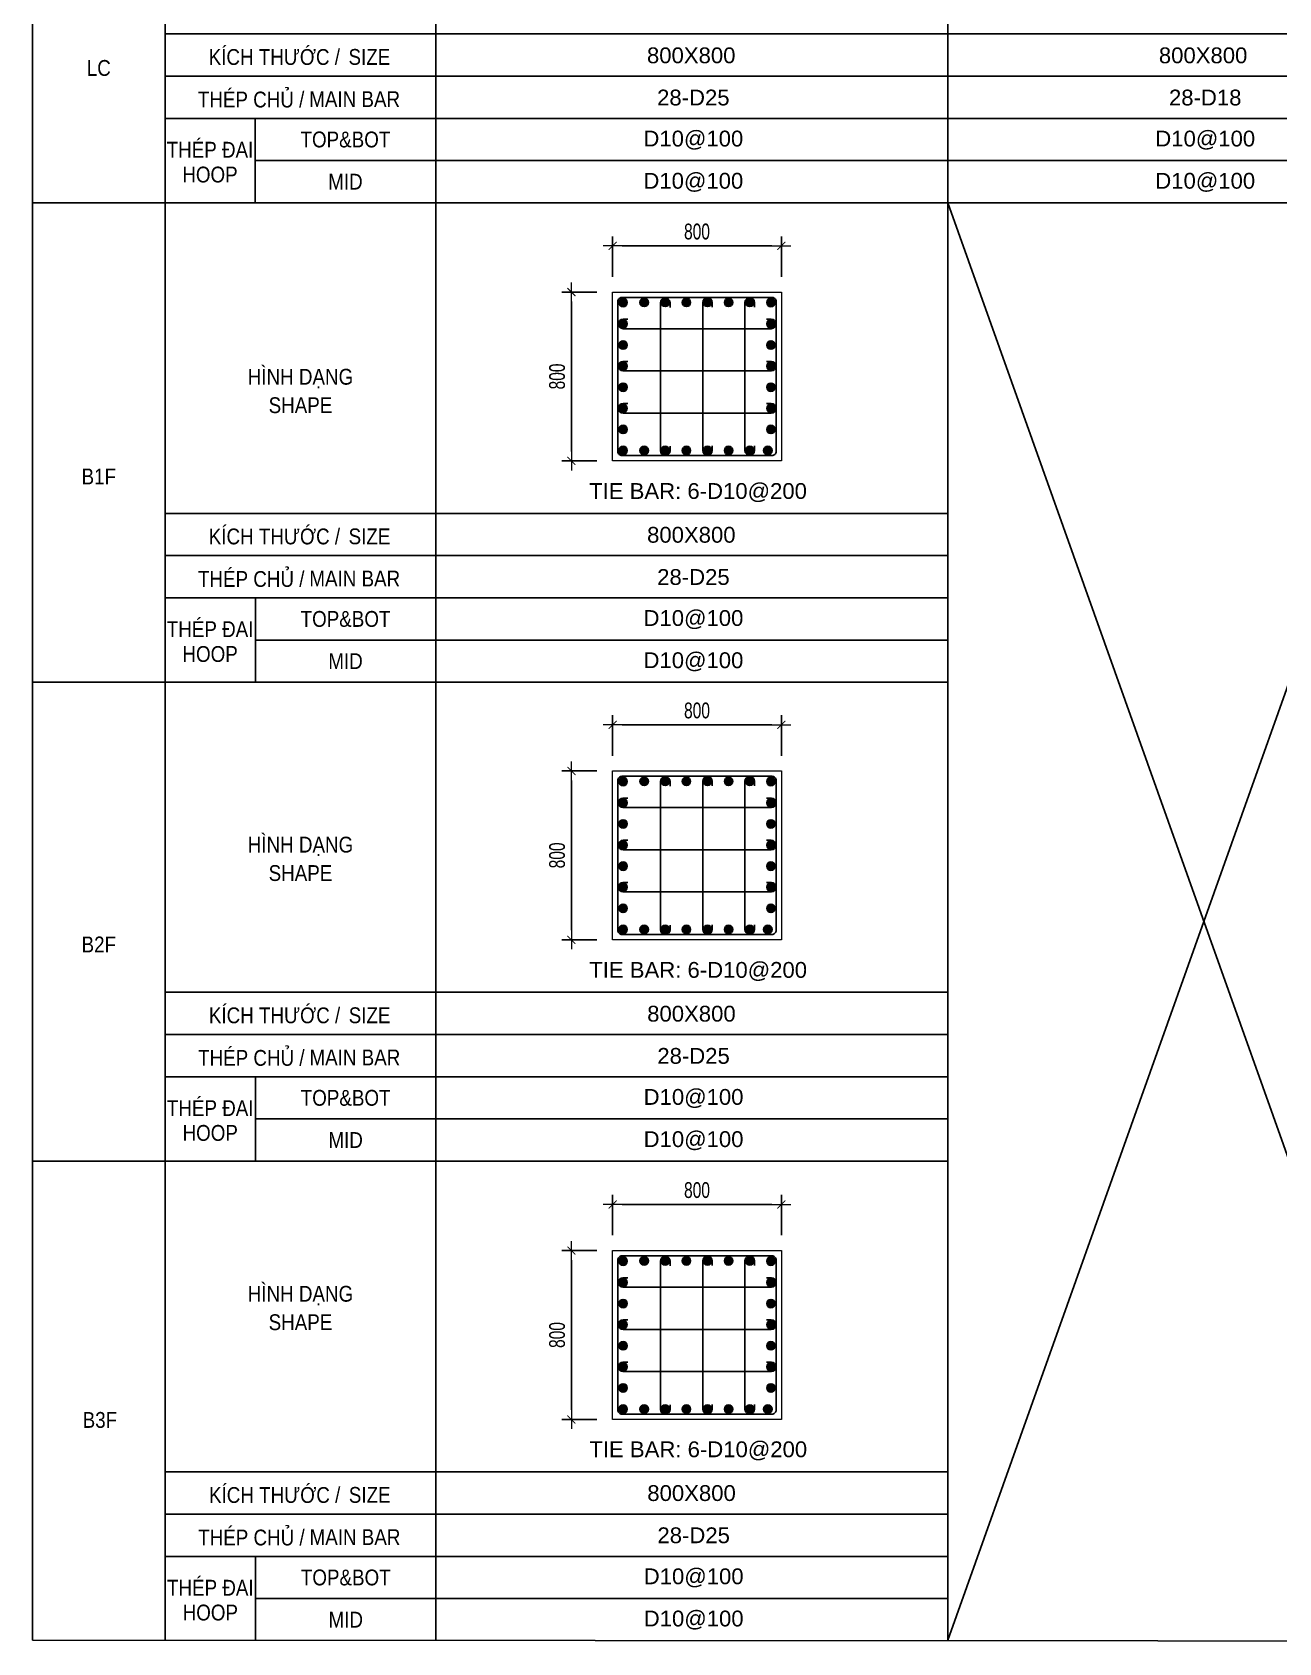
# Model space of a CAD drawing. Header units: millimetres. Extents: x 49323 to 538172, y -39336 to 181761.
# Drawn here: x 261615 to 267523, y 45997 to 53629 of the extents above; entities that cross this region are included whole.
import ezdxf
from ezdxf.enums import TextEntityAlignment as Align

# ---------------------------------------------------------------- set-up
doc = ezdxf.new("R2010")
doc.units = ezdxf.units.MM
doc.linetypes.add('CENTER2', pattern=[1.125, 0.75, -0.125, 0.125, -0.125])
doc.layers.get('Defpoints').update_dxf_attribs({"color": 151, "lineweight": 9})
for name, color, linetype in [('2', 2, 'Continuous'), ('A-ANNO-LEAD', 4, 'Continuous'), ('CEN', 1, 'CENTER2'), ('STL', 3, 'Continuous'), ('TIT1', 3, 'Continuous')]:
    doc.layers.add(name, color=color, linetype=linetype)
for name, color, linetype, lineweight in [('NDC_S_CONTINUOUS', 3, 'Continuous', 20), ('NDC_S_DIM', 1, 'Continuous', 15), ('NDC_S_VN TEXT', 7, 'Continuous', 20)]:
    doc.layers.add(name, color=color, linetype=linetype, lineweight=lineweight)
doc.styles.add('NDC_ARIAL', font='arial.ttf', dxfattribs={"width": 0.85})
doc.styles.add('NDC_DIM', font='', dxfattribs={"width": 0.75})
doc.styles.get('NDC_DIM').set_extended_font_data('Dotum')
doc.dimstyles.new('NDC_dim_30', dxfattribs={"dimscale": 30, "dimtxt": 2.5, "dimasz": 1.5, "dimexe": 1.5, "dimexo": 2.5, "dimgap": 1, "dimtad": 1, "dimdec": 0, "dimzin": 0, "dimdsep": 46, "dimtxsty": 'NDC_DIM', "dimblk": 'DIMMARK', "dimcen": 0.09, "dimdle": 1.2, "dimclrd": 1, "dimclre": 1, "dimclrt": 3, "dimadec": 0, "dimazin": 0, "dimtfac": 1, "dimtdec": 0, "dimtix": 1, "dimtofl": 0, "dimtmove": 0, "dimatfit": 3, "dimfxl": 8, "dimfxlon": 1, "dimtolj": 1, "dimtzin": 0, "dimarcsym": 0})

# ---------------------------------------------------------------- blocks, each defined once
blk = doc.blocks.new('8')
at = {"layer": '2'}
blk.add_hatch(color=256, dxfattribs=at).paths.add_polyline_path([(20, 0, 0.386127), (1.9, 19.9), (-1.9, 19.9, 0.386127), (-20, 0, 1)])
blk.add_circle((0, 0), 20, dxfattribs=at)
blk = doc.blocks.new('5')
at = {"layer": 'CEN', "rotation": 180}
blk.add_blockref('8', (0, 0), dxfattribs=at)
blk = doc.blocks.new('DIMMARK')
at = {"layer": 'NDC_S_DIM', "color": 1}
blk.add_line((-1.5, 0), (1, 0), dxfattribs=at)
at = {"layer": 'NDC_S_DIM', "color": 2, "const_width": 0.1}
blk.add_lwpolyline([(-0.42, -0.42), (0.42, 0.42)], dxfattribs=at)
blk = doc.blocks.new('*D1226')
at = {"layer": 'Defpoints', "color": 0, "ltscale": 40, "transparency": 16777216}
for p in [(265165.4, 48074.3), (264365.4, 47852.9), (265165.4, 47852.9)]:
    blk.add_point(p, dxfattribs=at)
at = {"layer": 'NDC_S_DIM', "color": 1, "lineweight": -2, "ltscale": 40, "transparency": 16777216}
for p, q in [((264365.4, 47927.9), (264365.4, 48119.3)), ((265165.4, 47927.9), (265165.4, 48119.3)), ((264410.4, 48074.3), (265120.4, 48074.3))]:
    blk.add_line(p, q, dxfattribs=at)
at = {"layer": 'NDC_S_DIM', "color": 1, "lineweight": -2, "ltscale": 40, "transparency": 16777216, "xscale": 45, "yscale": 45, "zscale": 45, "rotation": 180}
blk.add_blockref('DIMMARK', (264365.4, 48074.3), dxfattribs=at)
at = {"layer": 'NDC_S_DIM', "color": 1, "lineweight": -2, "ltscale": 40, "transparency": 16777216, "xscale": 45, "yscale": 45, "zscale": 45}
blk.add_blockref('DIMMARK', (265165.4, 48074.3), dxfattribs=at)
at = {"layer": 'NDC_S_DIM', "color": 3, "ltscale": 40, "transparency": 16777216, "insert": (264765.4, 48141.9), "char_height": 75, "attachment_point": 5, "style": 'NDC_DIM'}
blk.add_mtext('\\A1;800', dxfattribs=at)
blk = doc.blocks.new('*D1227')
at = {"layer": 'Defpoints', "color": 0, "ltscale": 40, "transparency": 16777216}
for p in [(264365.4, 47855.5), (264170.1, 47055.5), (264365.4, 47055.5)]:
    blk.add_point(p, dxfattribs=at)
at = {"layer": 'NDC_S_DIM', "color": 1, "lineweight": -2, "ltscale": 40, "transparency": 16777216}
for p, q in [((264290.4, 47855.5), (264125.1, 47855.5)), ((264170.1, 47810.5), (264170.1, 47100.5)), ((264290.4, 47055.5), (264125.1, 47055.5))]:
    blk.add_line(p, q, dxfattribs=at)
at = {"layer": 'NDC_S_DIM', "color": 1, "lineweight": -2, "ltscale": 40, "transparency": 16777216, "xscale": 45, "yscale": 45, "zscale": 45}
for p, rotation in [((264170.1, 47855.5), 90), ((264170.1, 47055.5), 270)]:
    blk.add_blockref('DIMMARK', p, dxfattribs=dict(at, rotation=rotation))
at = {"layer": 'NDC_S_DIM', "color": 3, "ltscale": 40, "transparency": 16777216, "insert": (264102.5, 47455.5), "char_height": 75, "attachment_point": 5, "rotation": 90, "style": 'NDC_DIM'}
blk.add_mtext('\\A1;800', dxfattribs=at)
blk = doc.blocks.new('*D1228')
at = {"layer": 'Defpoints', "color": 0, "ltscale": 40, "transparency": 16777216}
for p in [(265165.4, 50347.2), (264365.4, 50125.8), (265165.4, 50125.8)]:
    blk.add_point(p, dxfattribs=at)
at = {"layer": 'NDC_S_DIM', "color": 1, "lineweight": -2, "ltscale": 40, "transparency": 16777216}
for p, q in [((264365.4, 50200.8), (264365.4, 50392.2)), ((265165.4, 50200.8), (265165.4, 50392.2)), ((264410.4, 50347.2), (265120.4, 50347.2))]:
    blk.add_line(p, q, dxfattribs=at)
at = {"layer": 'NDC_S_DIM', "color": 1, "lineweight": -2, "ltscale": 40, "transparency": 16777216, "xscale": 45, "yscale": 45, "zscale": 45, "rotation": 180}
blk.add_blockref('DIMMARK', (264365.4, 50347.2), dxfattribs=at)
at = {"layer": 'NDC_S_DIM', "color": 1, "lineweight": -2, "ltscale": 40, "transparency": 16777216, "xscale": 45, "yscale": 45, "zscale": 45}
blk.add_blockref('DIMMARK', (265165.4, 50347.2), dxfattribs=at)
at = {"layer": 'NDC_S_DIM', "color": 3, "ltscale": 40, "transparency": 16777216, "insert": (264765.4, 50414.7), "char_height": 75, "attachment_point": 5, "style": 'NDC_DIM'}
blk.add_mtext('\\A1;800', dxfattribs=at)
blk = doc.blocks.new('*D1229')
at = {"layer": 'Defpoints', "color": 0, "ltscale": 40, "transparency": 16777216}
for p in [(264365.4, 50128.3), (264170.1, 49328.3), (264365.4, 49328.3)]:
    blk.add_point(p, dxfattribs=at)
at = {"layer": 'NDC_S_DIM', "color": 1, "lineweight": -2, "ltscale": 40, "transparency": 16777216}
for p, q in [((264290.4, 50128.3), (264125.1, 50128.3)), ((264170.1, 50083.3), (264170.1, 49373.3)), ((264290.4, 49328.3), (264125.1, 49328.3))]:
    blk.add_line(p, q, dxfattribs=at)
at = {"layer": 'NDC_S_DIM', "color": 1, "lineweight": -2, "ltscale": 40, "transparency": 16777216, "xscale": 45, "yscale": 45, "zscale": 45}
for p, rotation in [((264170.1, 50128.3), 90), ((264170.1, 49328.3), 270)]:
    blk.add_blockref('DIMMARK', p, dxfattribs=dict(at, rotation=rotation))
at = {"layer": 'NDC_S_DIM', "color": 3, "ltscale": 40, "transparency": 16777216, "insert": (264102.5, 49728.3), "char_height": 75, "attachment_point": 5, "rotation": 90, "style": 'NDC_DIM'}
blk.add_mtext('\\A1;800', dxfattribs=at)
blk = doc.blocks.new('*D1230')
at = {"layer": 'Defpoints', "color": 0, "ltscale": 40, "transparency": 16777216}
for p in [(265165.4, 52616.6), (264365.4, 52395.2), (265165.4, 52395.2)]:
    blk.add_point(p, dxfattribs=at)
at = {"layer": 'NDC_S_DIM', "color": 1, "lineweight": -2, "ltscale": 40, "transparency": 16777216}
for p, q in [((264365.4, 52470.2), (264365.4, 52661.6)), ((264410.4, 52616.6), (265120.4, 52616.6)), ((265165.4, 52470.2), (265165.4, 52661.6))]:
    blk.add_line(p, q, dxfattribs=at)
at = {"layer": 'NDC_S_DIM', "color": 1, "lineweight": -2, "ltscale": 40, "transparency": 16777216, "xscale": 45, "yscale": 45, "zscale": 45, "rotation": 180}
blk.add_blockref('DIMMARK', (264365.4, 52616.6), dxfattribs=at)
at = {"layer": 'NDC_S_DIM', "color": 1, "lineweight": -2, "ltscale": 40, "transparency": 16777216, "xscale": 45, "yscale": 45, "zscale": 45}
blk.add_blockref('DIMMARK', (265165.4, 52616.6), dxfattribs=at)
at = {"layer": 'NDC_S_DIM', "color": 3, "ltscale": 40, "transparency": 16777216, "insert": (264765.4, 52684.2), "char_height": 75, "attachment_point": 5, "style": 'NDC_DIM'}
blk.add_mtext('\\A1;800', dxfattribs=at)
blk = doc.blocks.new('*D1231')
at = {"layer": 'Defpoints', "color": 0, "ltscale": 40, "transparency": 16777216}
for p in [(264365.4, 52397.8), (264170.1, 51597.8), (264365.4, 51597.8)]:
    blk.add_point(p, dxfattribs=at)
at = {"layer": 'NDC_S_DIM', "color": 1, "lineweight": -2, "ltscale": 40, "transparency": 16777216}
for p, q in [((264290.4, 52397.8), (264125.1, 52397.8)), ((264170.1, 52352.8), (264170.1, 51642.8)), ((264290.4, 51597.8), (264125.1, 51597.8))]:
    blk.add_line(p, q, dxfattribs=at)
at = {"layer": 'NDC_S_DIM', "color": 1, "lineweight": -2, "ltscale": 40, "transparency": 16777216, "xscale": 45, "yscale": 45, "zscale": 45}
for p, rotation in [((264170.1, 52397.8), 90), ((264170.1, 51597.8), 270)]:
    blk.add_blockref('DIMMARK', p, dxfattribs=dict(at, rotation=rotation))
at = {"layer": 'NDC_S_DIM', "color": 3, "ltscale": 40, "transparency": 16777216, "insert": (264102.5, 51997.8), "char_height": 75, "attachment_point": 5, "rotation": 90, "style": 'NDC_DIM'}
blk.add_mtext('\\A1;800', dxfattribs=at)

msp = doc.modelspace()

# ---------------------------------------------------------------- linework, layer by layer
at = {"layer": '2', "lineweight": -2, "ltscale": 1000}
for points in [[(265140.4, 52352.8), (265140.4, 51642.8, -0.414214), (265120.4, 51622.8), (264410.4, 51622.8, -0.414214), (264390.4, 51642.8), (264390.4, 52352.8, -0.414214), (264410.4, 52372.8), (265120.4, 52372.8, -0.414214)], [(265140.4, 50083.3), (265140.4, 49373.3, -0.414214), (265120.4, 49353.3), (264410.4, 49353.3, -0.414214), (264390.4, 49373.3), (264390.4, 50083.3, -0.414214), (264410.4, 50103.3), (265120.4, 50103.3, -0.414214)], [(265140.4, 47810.5), (265140.4, 47100.5, -0.414214), (265120.4, 47080.5), (264410.4, 47080.5, -0.414214), (264390.4, 47100.5), (264390.4, 47810.5, -0.414214), (264410.4, 47830.5), (265120.4, 47830.5, -0.414214)]]:
    msp.add_lwpolyline(points, format="xyb", close=True, dxfattribs=at)
at = {"layer": '2'}
for points in [[(264637.7, 51667.4), (264637.7, 51645.3, -1), (264592.7, 51645.3), (264592.7, 52347.3, -1), (264637.7, 52347.3), (264637.7, 52325.1)], [(264837.7, 51668.9), (264837.7, 51646.8, -1), (264792.7, 51646.8), (264792.7, 52348.8, -1), (264837.7, 52348.8), (264837.7, 52326.6)], [(265037.7, 51668.9), (265037.7, 51646.8, -1), (264992.7, 51646.8), (264992.7, 52348.8, -1), (265037.7, 52348.8), (265037.7, 52326.6)], [(264437.3, 52269.3), (264415.2, 52269.3, 1), (264415.2, 52224.3), (265117.2, 52224.3, 1), (265117.2, 52269.3), (265095.1, 52269.3)], [(264437.3, 52069.3), (264415.2, 52069.3, 1), (264415.2, 52024.3), (265117.2, 52024.3, 1), (265117.2, 52069.3), (265095.1, 52069.3)], [(264437.3, 51869.3), (264415.2, 51869.3, 1), (264415.2, 51824.3), (265117.2, 51824.3, 1), (265117.2, 51869.3), (265095.1, 51869.3)], [(264637.7, 49398), (264637.7, 49375.8, -1), (264592.7, 49375.8), (264592.7, 50077.8, -1), (264637.7, 50077.8), (264637.7, 50055.7)], [(264837.7, 49399.5), (264837.7, 49377.3, -1), (264792.7, 49377.3), (264792.7, 50079.3, -1), (264837.7, 50079.3), (264837.7, 50057.2)], [(265037.7, 49399.5), (265037.7, 49377.3, -1), (264992.7, 49377.3), (264992.7, 50079.3, -1), (265037.7, 50079.3), (265037.7, 50057.2)], [(264437.3, 49999.9), (264415.2, 49999.9, 1), (264415.2, 49954.9), (265117.2, 49954.9, 1), (265117.2, 49999.9), (265095.1, 49999.9)], [(264437.3, 49799.9), (264415.2, 49799.9, 1), (264415.2, 49754.9), (265117.2, 49754.9, 1), (265117.2, 49799.9), (265095.1, 49799.9)], [(264437.3, 49599.9), (264415.2, 49599.9, 1), (264415.2, 49554.9), (265117.2, 49554.9, 1), (265117.2, 49599.9), (265095.1, 49599.9)], [(264637.7, 47125.1), (264637.7, 47103, -1), (264592.7, 47103), (264592.7, 47805, -1), (264637.7, 47805), (264637.7, 47782.8)], [(264837.7, 47126.6), (264837.7, 47104.5, -1), (264792.7, 47104.5), (264792.7, 47806.5, -1), (264837.7, 47806.5), (264837.7, 47784.3)], [(265037.7, 47126.6), (265037.7, 47104.5, -1), (264992.7, 47104.5), (264992.7, 47806.5, -1), (265037.7, 47806.5), (265037.7, 47784.3)], [(264437.3, 47727), (264415.2, 47727, 1), (264415.2, 47682), (265117.2, 47682, 1), (265117.2, 47727), (265095.1, 47727)], [(264437.3, 47527), (264415.2, 47527, 1), (264415.2, 47482), (265117.2, 47482, 1), (265117.2, 47527), (265095.1, 47527)], [(264437.3, 47327), (264415.2, 47327, 1), (264415.2, 47282), (265117.2, 47282, 1), (265117.2, 47327), (265095.1, 47327)]]:
    msp.add_lwpolyline(points, format="xyb", dxfattribs=at)
at = {"layer": 'A-ANNO-LEAD'}
msp.add_lwpolyline([(261616.2, 46010.1), (282951.2, 45997), (282951.2, 62617), (261616.2, 62630.1)], close=True, dxfattribs=at)
at = {"layer": 'NDC_S_CONTINUOUS', "ltscale": 70}
for points in [[(265165.4, 52397.8), (265165.4, 51597.8), (264365.4, 51597.8), (264365.4, 52397.8), (265165.4, 52397.8)], [(265165.4, 50128.3), (265165.4, 49328.3), (264365.4, 49328.3), (264365.4, 50128.3), (265165.4, 50128.3)], [(265165.4, 47855.5), (265165.4, 47055.5), (264365.4, 47055.5), (264365.4, 47855.5), (265165.4, 47855.5)]]:
    msp.add_lwpolyline(points, dxfattribs=at)
at = {"layer": 'TIT1'}
for p, q in [((262244.1, 62144.9), (262244.1, 46010.1)), ((263528, 46010.1), (263528, 62144.9)), ((265954.1, 62144.9), (265954.1, 46010.1)), ((282949.6, 52820.9), (261614.6, 52820.9)), ((265954.1, 50548.9), (261615.2, 50548.9)), ((265954.1, 48279.5), (261615.7, 48279.5))]:
    msp.add_line(p, q, dxfattribs=at)
at = {"layer": 'TIT1', "color": 8}
for p, q in [((282936.8, 53620.9), (262242.5, 53620.9)), ((282936.8, 53420.9), (262242.5, 53420.9)), ((282936.8, 53220.9), (262242.5, 53220.9)), ((262671.7, 52820.9), (262671.7, 53220.9)), ((282936.8, 53020.9), (262671.7, 53020.9)), ((265954.1, 52820.9), (268380.2, 46010.1)), ((265954.1, 46010.1), (268380.2, 52820.9)), ((265954.1, 51348.9), (262243, 51348.9)), ((265954.1, 51148.9), (262243, 51148.9)), ((265954.1, 50948.9), (262243, 50948.9)), ((262672.2, 50548.9), (262672.2, 50948.9)), ((265954.1, 50748.9), (262672.2, 50748.9)), ((265954.1, 49079.5), (262243.6, 49079.5)), ((265954.1, 48879.5), (262243.6, 48879.5)), ((265954.1, 48679.5), (262243.6, 48679.5)), ((262672.8, 48279.5), (262672.8, 48679.5)), ((265954.1, 48479.5), (262672.8, 48479.5)), ((265954.1, 46806.6), (262244.1, 46806.6)), ((265954.1, 46606.6), (262244.1, 46606.6)), ((265954.1, 46406.6), (262244.1, 46406.6)), ((262673.3, 46006.6), (262673.3, 46406.6)), ((265954.1, 46206.6), (262673.3, 46206.6))]:
    msp.add_line(p, q, dxfattribs=at)

# ---------------------------------------------------------------- block references
at = {"layer": 'STL', "xscale": -1}
for p in [(264415.2, 52347.8), (264415.2, 52246.8), (264415.2, 52146.8), (264415.2, 52046.8), (264415.2, 51946.8), (264415.2, 51846.8), (264415.2, 51746.8), (264415.2, 51646.8), (264415.2, 50078.3), (264415.2, 49977.4), (264415.2, 49877.4), (264415.2, 49777.4), (264415.2, 49677.4), (264415.2, 49577.4), (264415.2, 49477.4), (264415.2, 49377.4), (264415.2, 47805.5), (264415.2, 47704.5), (264415.2, 47604.5), (264415.2, 47504.5), (264415.2, 47404.5), (264415.2, 47304.5), (264415.2, 47204.5), (264415.2, 47104.5)]:
    msp.add_blockref('5', p, dxfattribs=at)
at = {"layer": 'STL', "xscale": -1, "rotation": 270}
for p in [(264515.2, 52348.8), (264615.2, 52348.8), (264715.2, 52348.8), (264815.2, 52348.8), (264915.2, 52348.8), (265015.2, 52348.8), (264415.2, 51646.8), (264515.2, 51646.8), (264615.2, 51646.8), (264715.2, 51646.8), (264815.2, 51646.8), (264915.2, 51646.8), (265015.2, 51646.8), (265101.1, 51646.8), (264515.2, 50079.3), (264615.2, 50079.3), (264715.2, 50079.3), (264815.2, 50079.3), (264915.2, 50079.3), (265015.2, 50079.3), (264415.2, 49377.4), (264515.2, 49377.4), (264615.2, 49377.4), (264715.2, 49377.4), (264815.2, 49377.4), (264915.2, 49377.4), (265015.2, 49377.4), (265101.1, 49377.4), (264515.2, 47806.5), (264615.2, 47806.5), (264715.2, 47806.5), (264815.2, 47806.5), (264915.2, 47806.5), (265015.2, 47806.5), (264415.2, 47104.5), (264515.2, 47104.5), (264615.2, 47104.5), (264715.2, 47104.5), (264815.2, 47104.5), (264915.2, 47104.5), (265015.2, 47104.5), (265101.1, 47104.5)]:
    msp.add_blockref('5', p, dxfattribs=at)
at = {"layer": 'STL'}
for p in [(265115.7, 52347.8), (265115.7, 52246.8), (265115.7, 52146.8), (265115.7, 52046.8), (265115.7, 51946.8), (265115.7, 51846.8), (265115.7, 51746.8), (265115.7, 50078.3), (265115.7, 49977.4), (265115.7, 49877.4), (265115.7, 49777.4), (265115.7, 49677.4), (265115.7, 49577.4), (265115.7, 49477.4), (265115.7, 47805.5), (265115.7, 47704.5), (265115.7, 47604.5), (265115.7, 47504.5), (265115.7, 47404.5), (265115.7, 47304.5), (265115.7, 47204.5)]:
    msp.add_blockref('5', p, dxfattribs=at)

# ---------------------------------------------------------------- texts
at = {"layer": 'NDC_S_VN TEXT', "style": 'NDC_ARIAL', "width": 0.85}
for s, p in [('KÍCH THƯỚC /', (262762.1, 53520.9)), ('THÉP CHỦ /', (262652, 53320.9)), ('THÉP ĐAI', (262457.2, 53082)), ('HÌNH DẠNG', (262886.1, 51997.9)), ('KÍCH THƯỚC /', (262762.6, 51248.9)), ('THÉP CHỦ /', (262652.6, 51048.9)), ('THÉP ĐAI', (262457.8, 50810)), ('HÌNH DẠNG', (262886.1, 49780.8)), ('KÍCH THƯỚC /', (262763.2, 48979.5)), ('THÉP CHỦ /', (262653.1, 48779.5)), ('THÉP ĐAI', (262458.3, 48540.6)), ('HÌNH DẠNG', (262886.1, 47652.4)), ('KÍCH THƯỚC /', (262763.7, 46706.6)), ('THÉP CHỦ /', (262653.6, 46506.6)), ('THÉP ĐAI', (262458.8, 46267.7))]:
    msp.add_text(s, height=75, dxfattribs=at).set_placement(p, align=Align.MIDDLE)
at = {"layer": 'TIT1', "style": 'NDC_ARIAL', "width": 0.85}
for s, p in [('SIZE', (263212.6, 53512.1)), ('LC', (261930.2, 53459.9)), ('MAIN BAR', (263142.9, 53312.1)), ('TOP&BOT', (263099.1, 53120.9)), ('HOOP', (262457.2, 52954.7)), ('MID', (263099.1, 52920.9)), ('SHAPE', (262886.1, 51861.7)), ('B1F', (261930.2, 51523.9)), ('SIZE', (263213.1, 51240.1)), ('MAIN BAR', (263143.4, 51040.1)), ('TOP&BOT', (263099.6, 50848.9)), ('HOOP', (262457.8, 50682.7)), ('MID', (263099.6, 50648.9)), ('SHAPE', (262886.1, 49644.6)), ('B2F', (261930.2, 49306.8)), ('SIZE', (263213.6, 48970.7)), ('MAIN BAR', (263144, 48770.7)), ('TOP&BOT', (263100.1, 48579.5)), ('HOOP', (262458.3, 48413.3)), ('MID', (263100.1, 48379.5)), ('SHAPE', (262886.1, 47516.1)), ('B3F', (261935.5, 47053.1)), ('SIZE', (263214.2, 46697.8)), ('MAIN BAR', (263144.5, 46497.8)), ('TOP&BOT', (263100.7, 46306.6)), ('HOOP', (262458.8, 46140.4)), ('MID', (263100.7, 46106.6))]:
    msp.add_text(s, height=75, dxfattribs=at).set_placement(p, align=Align.MIDDLE)
at = {"layer": 'TIT1', "style": 'NDC_ARIAL'}
for s, p in [('800X800', (264738, 53519.6)), ('800X800', (267164.1, 53519.6)), ('28-D25', (264748, 53319.6)), ('28-D18', (267174.1, 53319.6)), ('D10@100', (264748, 53119.6)), ('D10@100', (267174.1, 53119.6)), ('D10@100', (264748, 52919.6)), ('D10@100', (267174.1, 52919.6)), ('TIE BAR: 6-D10@200', (264770.3, 51449.5)), ('800X800', (264738.5, 51247.6)), ('28-D25', (264748.5, 51047.6)), ('D10@100', (264748.5, 50847.6)), ('D10@100', (264748.5, 50647.6)), ('TIE BAR: 6-D10@200', (264770.8, 49180.1)), ('800X800', (264739, 48978.2)), ('28-D25', (264749.1, 48778.2)), ('D10@100', (264749.1, 48578.2)), ('D10@100', (264749.1, 48378.2)), ('TIE BAR: 6-D10@200', (264771.4, 46908.4)), ('800X800', (264739.6, 46706.5)), ('28-D25', (264749.6, 46506.5)), ('D10@100', (264749.6, 46306.5)), ('D10@100', (264749.6, 46106.5))]:
    msp.add_text(s, height=75, dxfattribs=at).set_placement(p, align=Align.MIDDLE)

# ---------------------------------------------------------------- dimensions: what is measured, and where the dimension line sits
at = {"layer": 'NDC_S_DIM', "ltscale": 40}
for base, p1, p2, picture, middle in [((265165.4, 52616.6), (264365.4, 52395.2), (265165.4, 52395.2), '*D1230', (264765.4, 52684.2)), ((265165.4, 50347.2), (264365.4, 50125.8), (265165.4, 50125.8), '*D1228', (264765.4, 50414.7)), ((265165.4, 48074.3), (264365.4, 47852.9), (265165.4, 47852.9), '*D1226', (264765.4, 48141.9))]:
    dim = msp.add_linear_dim(base=base, p1=p1, p2=p2, dimstyle='NDC_dim_30', dxfattribs=at)
    dim.commit()
    dim.dimension.update_dxf_attribs({"geometry": picture, "text_midpoint": middle})
for base, p1, p2, picture, middle in [((264170.1, 51597.8), (264365.4, 52397.8), (264365.4, 51597.8), '*D1231', (264102.5, 51997.8)), ((264170.1, 49328.3), (264365.4, 50128.3), (264365.4, 49328.3), '*D1229', (264102.5, 49728.3)), ((264170.1, 47055.5), (264365.4, 47855.5), (264365.4, 47055.5), '*D1227', (264102.5, 47455.5))]:
    dim = msp.add_linear_dim(base=base, p1=p1, p2=p2, angle=90, dimstyle='NDC_dim_30', dxfattribs=at)
    dim.commit()
    dim.dimension.update_dxf_attribs({"geometry": picture, "text_midpoint": middle})

doc.saveas('drawing.dxf')
